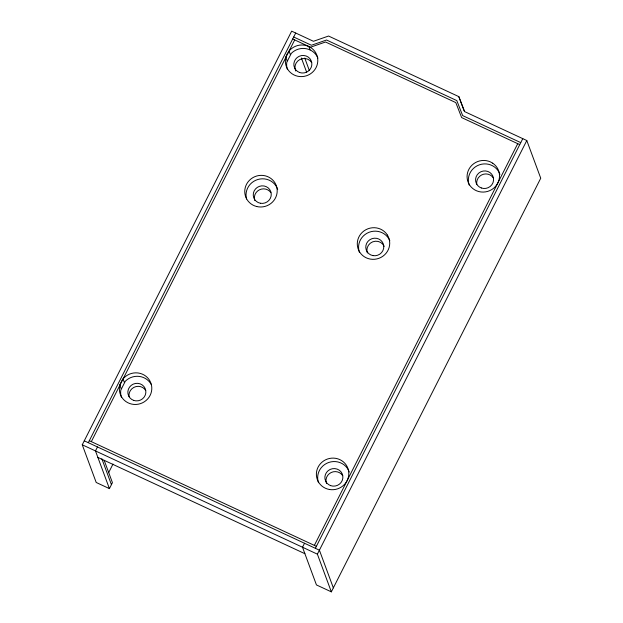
<?xml version="1.0" encoding="UTF-8"?>
<svg xmlns="http://www.w3.org/2000/svg" width="623" height="623" viewBox="0 0 623 623"><rect width="100%" height="100%" fill="white"/><g stroke="black" fill="none" stroke-linecap="round" stroke-linejoin="round"><path stroke-width="0.93" d="M151.257 384.5A16.291 15.754 -20.3 0 0 125.293 381.26L120.815 390.099A16.291 15.754 -20.3 0 0 121.477 397.443M317.948 58.134A16.291 15.754 -20.3 0 0 291.276 53.399L286.798 62.245A16.291 15.754 -20.3 0 0 287.46 69.581M104.181 460.35L112.436 482.661L109.414 488.619L96.199 482.475L82.259 444.783L291.665 31.15L313.447 41.282L328.562 36.033L458.832 96.635L464.665 111.626L526.801 140.525L540.741 178.217L331.335 591.85L316.445 584.927L302.505 547.235L304.515 543.264M88.302 442.688L295.699 33.027M91.324 441.637L294.702 39.927M97.484 446.956L95.475 450.927L109.414 488.619M108.597 472.748L112.997 464.065M314.358 545.382L517.729 143.672M315.37 548.31L522.767 138.649M331.335 591.85L317.387 554.159L526.801 140.525M293.69 36.998L311.438 45.253L326.545 40.012L456.815 100.607L462.648 115.598L520.75 142.628M292.685 38.984L310.433 47.239L325.541 41.998L455.81 102.593L461.643 117.583L519.746 144.614M89.307 440.695L316.375 546.324M84.269 440.811L319.404 550.187L333.344 587.878M82.259 444.783L317.387 554.159M97.866 457.391L304.896 553.699M458.832 96.635L464.143 110.995M308.813 46.491L310.09 49.941M304.756 58.079L309.374 70.57M301.384 57.986L306.664 72.26M289.056 51.07L290.334 54.52M285.856 57.394L287.133 60.836M123.074 378.932L124.351 382.374M119.873 385.248L121.15 388.697M101.853 458.769L111.424 484.647M318.485 482.708A16.291 15.754 -20.3 0 1 328.726 462.476A16.291 15.754 -20.3 0 1 349.262 472.024M367.344 252.946A9.049 8.753 -20.3 0 1 372.663 241.849A9.049 8.753 -20.3 0 1 384.157 246.311M326.475 483.432A9.049 8.753 -20.3 0 1 342.712 475.684M129.086 396.758A9.049 8.753 -20.3 0 1 145.696 390.419M254.823 200.606A9.049 8.753 -20.3 0 1 270.888 192.632M246.568 199.002A16.291 15.754 -20.3 0 1 257.696 179.541A16.291 15.754 -20.3 0 1 277.702 189.462M359.44 252.447A16.291 15.754 -20.3 0 1 369.089 232.278A16.291 15.754 -20.3 0 1 389.819 240.719M295.723 70.991A9.049 8.753 -20.3 0 1 299.803 59.551A9.049 8.753 -20.3 0 1 311.687 62.557M476.79 184.361A9.049 8.753 -20.3 0 1 493.4 178.022M469.181 185.047A16.291 15.754 -20.3 0 1 479.422 164.815A16.291 15.754 -20.3 0 1 499.958 174.37M120.114 384.227L119.538 386.657A16.291 15.754 -20.3 0 0 138.259 404.202A16.291 15.754 -20.3 0 0 149.979 381.05A16.291 15.754 -20.3 0 0 124.016 377.811L122.381 379.75L120.114 384.227M286.097 56.366L285.529 58.796A16.291 15.754 -20.3 0 0 304.25 76.341A16.291 15.754 -20.3 0 0 315.97 53.196A16.291 15.754 -20.3 0 0 290.007 49.957L287.055 54.045L286.097 56.366M492.715 163.187L490.535 161.957A16.291 15.754 -20.3 0 0 467.071 176.737L467.289 179.206A16.291 15.754 -20.3 0 0 491.89 189.501A16.291 15.754 -20.3 0 0 492.715 163.187M387.405 235.073L385.925 233.088A16.291 15.754 -20.3 0 0 364.073 230.853A16.291 15.754 -20.3 0 0 359.603 251.972L361.083 253.958A16.291 15.754 -20.3 0 0 382.935 256.193A16.291 15.754 -20.3 0 0 387.405 235.073M329.365 489.483A16.291 15.754 -20.3 0 0 347.984 468.582A16.291 15.754 -20.3 0 0 320.448 463.691A16.291 15.754 -20.3 0 0 329.365 489.483M372.982 255.617A9.049 8.753 -20.3 0 0 383.324 243.998A9.049 8.753 -20.3 0 0 368.029 241.288A9.049 8.753 -20.3 0 0 372.982 255.617M330.626 485.629A9.049 8.753 -20.3 0 0 342.782 475.816A9.049 8.753 -20.3 0 0 328.212 470.645A9.049 8.753 -20.3 0 0 330.626 485.629M133.618 400.371A9.049 8.753 -20.3 0 0 145.766 390.559A9.049 8.753 -20.3 0 0 131.204 385.38A9.049 8.753 -20.3 0 0 133.618 400.371M260.453 203.269A9.049 8.753 -20.3 0 0 270.803 191.658A9.049 8.753 -20.3 0 0 255.508 188.94A9.049 8.753 -20.3 0 0 260.453 203.269M256.731 206.532A16.291 15.754 -20.3 0 0 276.667 186.799A16.291 15.754 -20.3 0 0 249.543 180.195A16.291 15.754 -20.3 0 0 256.731 206.532M299.601 72.509A9.049 8.753 -20.3 0 0 311.757 62.697A9.049 8.753 -20.3 0 0 297.187 57.526A9.049 8.753 -20.3 0 0 299.601 72.509M481.322 187.975A9.049 8.753 -20.3 0 0 493.478 178.162A9.049 8.753 -20.3 0 0 478.908 172.992A9.049 8.753 -20.3 0 0 481.322 187.975"/></g></svg>
